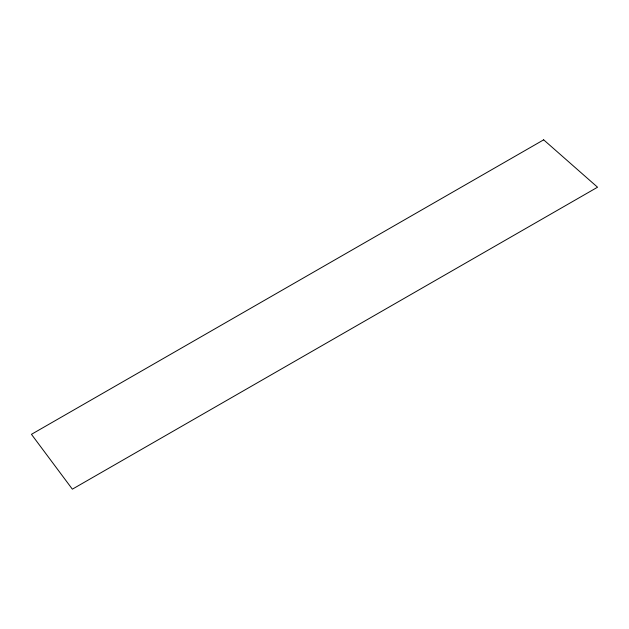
<?xml version="1.0" encoding="UTF-8"?>
<svg xmlns="http://www.w3.org/2000/svg" width="629" height="629" viewBox="0 0 629 629"><rect width="100%" height="100%" fill="white"/><g stroke="black" fill="none" stroke-linecap="round" stroke-linejoin="round"><path stroke-width="0.94" d="M543.668 139.835L31.45 434.325L72.359 489.165L597.55 187.214L543.668 139.835"/></g></svg>
